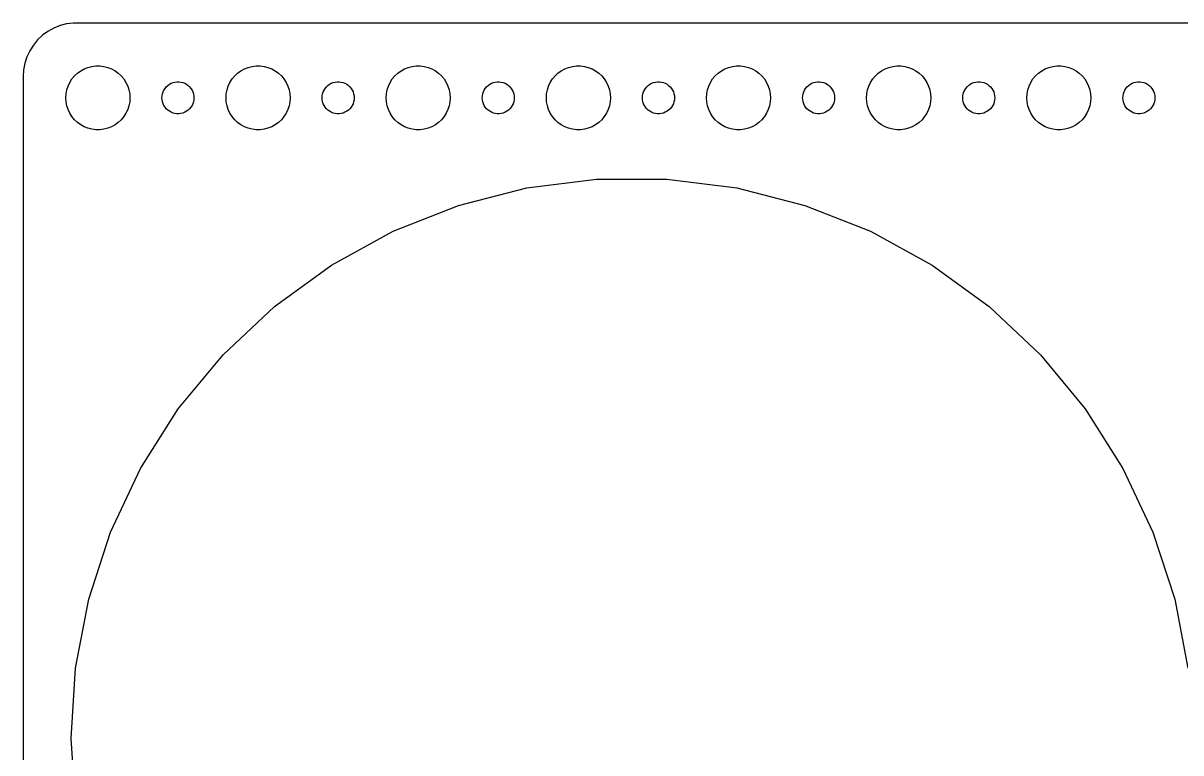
# Model space of a CAD drawing. Header units: metres. Extents: x -277 to 277, y -67 to 67.
# Drawn here: x -277 to -168.6, y -1.3 to 67 of the extents above; entities that cross this region are included whole.
import ezdxf

# ---------------------------------------------------------------- set-up
doc = ezdxf.new("R2010")
doc.units = ezdxf.units.M

msp = doc.modelspace()

# ---------------------------------------------------------------- linework, layer by layer
for p, q in [((-274.679, 66.2216), (-275.187, 65.8526)), ((-274.129, 66.5241), (-274.679, 66.2216)), ((-273.545, 66.7553), (-274.129, 66.5241)), ((-272.937, 66.9114), (-273.545, 66.7553)), ((-272.314, 66.9901), (-272.937, 66.9114)), ((272.314, 66.9901), (-272.314, 66.9901)), ((-275.645, 65.4227), (-276.045, 64.9389)), ((-275.187, 65.8526), (-275.645, 65.4227)), ((-276.382, 64.4088), (-276.649, 63.8406)), ((-276.045, 64.9389), (-276.382, 64.4088)), ((-276.843, 63.2434), (-276.961, 62.6267)), ((-276.649, 63.8406), (-276.843, 63.2434)), ((-270.927, 62.8532), (-270.562, 62.9469)), ((-270.562, 62.9469), (-270.188, 62.9941)), ((-270.188, 62.9941), (-269.812, 62.9941)), ((-269.812, 62.9941), (-269.438, 62.9469)), ((-269.438, 62.9469), (-269.073, 62.8532)), ((-255.927, 62.8532), (-255.562, 62.9469)), ((-255.562, 62.9469), (-255.188, 62.9941)), ((-255.188, 62.9941), (-254.812, 62.9941)), ((-254.812, 62.9941), (-254.438, 62.9469)), ((-254.438, 62.9469), (-254.073, 62.8532)), ((-240.927, 62.8532), (-240.562, 62.9469)), ((-240.562, 62.9469), (-240.188, 62.9941)), ((-240.188, 62.9941), (-239.812, 62.9941)), ((-239.812, 62.9941), (-239.438, 62.9469)), ((-239.438, 62.9469), (-239.073, 62.8532)), ((-225.927, 62.8532), (-225.562, 62.9469)), ((-225.562, 62.9469), (-225.188, 62.9941)), ((-225.188, 62.9941), (-224.812, 62.9941)), ((-224.812, 62.9941), (-224.438, 62.9469)), ((-224.438, 62.9469), (-224.073, 62.8532)), ((-210.927, 62.8532), (-210.562, 62.9469)), ((-210.562, 62.9469), (-210.188, 62.9941)), ((-210.188, 62.9941), (-209.812, 62.9941)), ((-209.812, 62.9941), (-209.438, 62.9469)), ((-209.438, 62.9469), (-209.073, 62.8532)), ((-195.927, 62.8532), (-195.562, 62.9469)), ((-195.562, 62.9469), (-195.188, 62.9941)), ((-195.188, 62.9941), (-194.812, 62.9941)), ((-194.812, 62.9941), (-194.438, 62.9469)), ((-194.438, 62.9469), (-194.073, 62.8532)), ((-180.927, 62.8532), (-180.562, 62.9469)), ((-180.562, 62.9469), (-180.188, 62.9941)), ((-180.188, 62.9941), (-179.812, 62.9941)), ((-179.812, 62.9941), (-179.438, 62.9469)), ((-179.438, 62.9469), (-179.073, 62.8532)), ((-276.961, 62.6267), (-277, 62)), ((-277, 62), (-277, -62)), ((-272.427, 61.7634), (-272.187, 62.0536)), ((-272.187, 62.0536), (-271.912, 62.3115)), ((-271.912, 62.3115), (-271.607, 62.533)), ((-271.607, 62.533), (-271.277, 62.7145)), ((-271.277, 62.7145), (-270.927, 62.8532)), ((-269.073, 62.8532), (-268.723, 62.7145)), ((-268.723, 62.7145), (-268.393, 62.533)), ((-268.393, 62.533), (-268.088, 62.3115)), ((-268.088, 62.3115), (-267.813, 62.0536)), ((-267.813, 62.0536), (-267.573, 61.7634)), ((-257.427, 61.7634), (-257.187, 62.0536)), ((-257.187, 62.0536), (-256.912, 62.3115)), ((-256.912, 62.3115), (-256.607, 62.533)), ((-256.607, 62.533), (-256.277, 62.7145)), ((-256.277, 62.7145), (-255.927, 62.8532)), ((-254.073, 62.8532), (-253.723, 62.7145)), ((-253.723, 62.7145), (-253.393, 62.533)), ((-253.393, 62.533), (-253.088, 62.3115)), ((-253.088, 62.3115), (-252.813, 62.0536)), ((-252.813, 62.0536), (-252.573, 61.7634)), ((-242.427, 61.7634), (-242.187, 62.0536)), ((-242.187, 62.0536), (-241.912, 62.3115)), ((-241.912, 62.3115), (-241.607, 62.533)), ((-241.607, 62.533), (-241.277, 62.7145)), ((-241.277, 62.7145), (-240.927, 62.8532)), ((-239.073, 62.8532), (-238.723, 62.7145)), ((-238.723, 62.7145), (-238.393, 62.533)), ((-238.393, 62.533), (-238.088, 62.3115)), ((-238.088, 62.3115), (-237.813, 62.0536)), ((-237.813, 62.0536), (-237.573, 61.7634)), ((-227.427, 61.7634), (-227.187, 62.0536)), ((-227.187, 62.0536), (-226.912, 62.3115)), ((-226.912, 62.3115), (-226.607, 62.533)), ((-226.607, 62.533), (-226.277, 62.7145)), ((-226.277, 62.7145), (-225.927, 62.8532)), ((-224.073, 62.8532), (-223.723, 62.7145)), ((-223.723, 62.7145), (-223.393, 62.533)), ((-223.393, 62.533), (-223.088, 62.3115)), ((-223.088, 62.3115), (-222.813, 62.0536)), ((-222.813, 62.0536), (-222.573, 61.7634)), ((-212.427, 61.7634), (-212.187, 62.0536)), ((-212.187, 62.0536), (-211.912, 62.3115)), ((-211.912, 62.3115), (-211.607, 62.533)), ((-211.607, 62.533), (-211.277, 62.7145)), ((-211.277, 62.7145), (-210.927, 62.8532)), ((-209.073, 62.8532), (-208.723, 62.7145)), ((-208.723, 62.7145), (-208.393, 62.533)), ((-208.393, 62.533), (-208.088, 62.3115)), ((-208.088, 62.3115), (-207.813, 62.0536)), ((-207.813, 62.0536), (-207.573, 61.7634)), ((-197.427, 61.7634), (-197.187, 62.0536)), ((-197.187, 62.0536), (-196.912, 62.3115)), ((-196.912, 62.3115), (-196.607, 62.533)), ((-196.607, 62.533), (-196.277, 62.7145)), ((-196.277, 62.7145), (-195.927, 62.8532)), ((-194.073, 62.8532), (-193.723, 62.7145)), ((-193.723, 62.7145), (-193.393, 62.533)), ((-193.393, 62.533), (-193.088, 62.3115)), ((-193.088, 62.3115), (-192.813, 62.0536)), ((-192.813, 62.0536), (-192.573, 61.7634)), ((-182.427, 61.7634), (-182.187, 62.0536)), ((-182.187, 62.0536), (-181.912, 62.3115)), ((-181.912, 62.3115), (-181.607, 62.533)), ((-181.607, 62.533), (-181.277, 62.7145)), ((-181.277, 62.7145), (-180.927, 62.8532)), ((-179.073, 62.8532), (-178.723, 62.7145)), ((-178.723, 62.7145), (-178.393, 62.533)), ((-178.393, 62.533), (-178.088, 62.3115)), ((-178.088, 62.3115), (-177.813, 62.0536)), ((-177.813, 62.0536), (-177.573, 61.7634)), ((-272.976, 60.376), (-272.906, 60.7461)), ((-272.906, 60.7461), (-272.789, 61.1044)), ((-272.789, 61.1044), (-272.629, 61.4453)), ((-272.629, 61.4453), (-272.427, 61.7634)), ((-267.573, 61.7634), (-267.371, 61.4453)), ((-267.371, 61.4453), (-267.211, 61.1044)), ((-267.211, 61.1044), (-267.094, 60.7461)), ((-267.094, 60.7461), (-267.024, 60.376)), ((-263.895, 60.5522), (-263.814, 60.7226)), ((-263.814, 60.7226), (-263.714, 60.8817)), ((-263.714, 60.8817), (-263.593, 61.0268)), ((-263.593, 61.0268), (-263.456, 61.1558)), ((-263.456, 61.1558), (-263.304, 61.2665)), ((-263.304, 61.2665), (-263.139, 61.3572)), ((-263.139, 61.3572), (-262.964, 61.4266)), ((-262.964, 61.4266), (-262.781, 61.4734)), ((-262.781, 61.4734), (-262.594, 61.497)), ((-262.594, 61.497), (-262.406, 61.497)), ((-262.406, 61.497), (-262.219, 61.4734)), ((-262.219, 61.4734), (-262.036, 61.4266)), ((-262.036, 61.4266), (-261.861, 61.3572)), ((-261.861, 61.3572), (-261.696, 61.2665)), ((-261.696, 61.2665), (-261.544, 61.1558)), ((-261.544, 61.1558), (-261.407, 61.0268)), ((-261.407, 61.0268), (-261.286, 60.8817)), ((-261.286, 60.8817), (-261.186, 60.7226)), ((-261.186, 60.7226), (-261.105, 60.5522)), ((-257.976, 60.376), (-257.906, 60.7461)), ((-257.906, 60.7461), (-257.789, 61.1044)), ((-257.789, 61.1044), (-257.629, 61.4453)), ((-257.629, 61.4453), (-257.427, 61.7634)), ((-252.573, 61.7634), (-252.371, 61.4453)), ((-252.371, 61.4453), (-252.211, 61.1044)), ((-252.211, 61.1044), (-252.094, 60.7461)), ((-252.094, 60.7461), (-252.024, 60.376)), ((-248.895, 60.5522), (-248.814, 60.7226)), ((-248.814, 60.7226), (-248.714, 60.8817)), ((-248.714, 60.8817), (-248.593, 61.0268)), ((-248.593, 61.0268), (-248.456, 61.1558)), ((-248.456, 61.1558), (-248.304, 61.2665)), ((-248.304, 61.2665), (-248.139, 61.3572)), ((-248.139, 61.3572), (-247.964, 61.4266)), ((-247.964, 61.4266), (-247.781, 61.4734)), ((-247.781, 61.4734), (-247.594, 61.497)), ((-247.594, 61.497), (-247.406, 61.497)), ((-247.406, 61.497), (-247.219, 61.4734)), ((-247.219, 61.4734), (-247.036, 61.4266)), ((-247.036, 61.4266), (-246.861, 61.3572)), ((-246.861, 61.3572), (-246.696, 61.2665)), ((-246.696, 61.2665), (-246.544, 61.1558)), ((-246.544, 61.1558), (-246.407, 61.0268)), ((-246.407, 61.0268), (-246.286, 60.8817)), ((-246.286, 60.8817), (-246.186, 60.7226)), ((-246.186, 60.7226), (-246.105, 60.5522)), ((-242.976, 60.376), (-242.906, 60.7461)), ((-242.906, 60.7461), (-242.789, 61.1044)), ((-242.789, 61.1044), (-242.629, 61.4453)), ((-242.629, 61.4453), (-242.427, 61.7634)), ((-237.573, 61.7634), (-237.371, 61.4453)), ((-237.371, 61.4453), (-237.211, 61.1044)), ((-237.211, 61.1044), (-237.094, 60.7461)), ((-237.094, 60.7461), (-237.024, 60.376)), ((-233.895, 60.5522), (-233.814, 60.7226)), ((-233.814, 60.7226), (-233.714, 60.8817)), ((-233.714, 60.8817), (-233.593, 61.0268)), ((-233.593, 61.0268), (-233.456, 61.1558)), ((-233.456, 61.1558), (-233.304, 61.2665)), ((-233.304, 61.2665), (-233.139, 61.3572)), ((-233.139, 61.3572), (-232.964, 61.4266)), ((-232.964, 61.4266), (-232.781, 61.4734)), ((-232.781, 61.4734), (-232.594, 61.497)), ((-232.594, 61.497), (-232.406, 61.497)), ((-232.406, 61.497), (-232.219, 61.4734)), ((-232.219, 61.4734), (-232.036, 61.4266)), ((-232.036, 61.4266), (-231.861, 61.3572)), ((-231.861, 61.3572), (-231.696, 61.2665)), ((-231.696, 61.2665), (-231.544, 61.1558)), ((-231.544, 61.1558), (-231.407, 61.0268)), ((-231.407, 61.0268), (-231.286, 60.8817)), ((-231.286, 60.8817), (-231.186, 60.7226)), ((-231.186, 60.7226), (-231.105, 60.5522)), ((-227.976, 60.376), (-227.906, 60.7461)), ((-227.906, 60.7461), (-227.789, 61.1044)), ((-227.789, 61.1044), (-227.629, 61.4453)), ((-227.629, 61.4453), (-227.427, 61.7634)), ((-222.573, 61.7634), (-222.371, 61.4453)), ((-222.371, 61.4453), (-222.211, 61.1044)), ((-222.211, 61.1044), (-222.094, 60.7461)), ((-222.094, 60.7461), (-222.024, 60.376)), ((-218.895, 60.5522), (-218.814, 60.7226)), ((-218.814, 60.7226), (-218.714, 60.8817)), ((-218.714, 60.8817), (-218.593, 61.0268)), ((-218.593, 61.0268), (-218.456, 61.1558)), ((-218.456, 61.1558), (-218.304, 61.2665)), ((-218.304, 61.2665), (-218.139, 61.3572)), ((-218.139, 61.3572), (-217.964, 61.4266)), ((-217.964, 61.4266), (-217.781, 61.4734)), ((-217.781, 61.4734), (-217.594, 61.497)), ((-217.594, 61.497), (-217.406, 61.497)), ((-217.406, 61.497), (-217.219, 61.4734)), ((-217.219, 61.4734), (-217.036, 61.4266)), ((-217.036, 61.4266), (-216.861, 61.3572)), ((-216.861, 61.3572), (-216.696, 61.2665)), ((-216.696, 61.2665), (-216.544, 61.1558)), ((-216.544, 61.1558), (-216.407, 61.0268)), ((-216.407, 61.0268), (-216.286, 60.8817)), ((-216.286, 60.8817), (-216.186, 60.7226)), ((-216.186, 60.7226), (-216.105, 60.5522)), ((-212.976, 60.376), (-212.906, 60.7461)), ((-212.906, 60.7461), (-212.789, 61.1044)), ((-212.789, 61.1044), (-212.629, 61.4453)), ((-212.629, 61.4453), (-212.427, 61.7634)), ((-207.573, 61.7634), (-207.371, 61.4453)), ((-207.371, 61.4453), (-207.211, 61.1044)), ((-207.211, 61.1044), (-207.094, 60.7461)), ((-207.094, 60.7461), (-207.024, 60.376)), ((-203.895, 60.5522), (-203.814, 60.7226)), ((-203.814, 60.7226), (-203.714, 60.8817)), ((-203.714, 60.8817), (-203.593, 61.0268)), ((-203.593, 61.0268), (-203.456, 61.1558)), ((-203.456, 61.1558), (-203.304, 61.2665)), ((-203.304, 61.2665), (-203.139, 61.3572)), ((-203.139, 61.3572), (-202.964, 61.4266)), ((-202.964, 61.4266), (-202.781, 61.4734)), ((-202.781, 61.4734), (-202.594, 61.497)), ((-202.594, 61.497), (-202.406, 61.497)), ((-202.406, 61.497), (-202.219, 61.4734)), ((-202.219, 61.4734), (-202.036, 61.4266)), ((-202.036, 61.4266), (-201.861, 61.3572)), ((-201.861, 61.3572), (-201.696, 61.2665)), ((-201.696, 61.2665), (-201.544, 61.1558)), ((-201.544, 61.1558), (-201.407, 61.0268)), ((-201.407, 61.0268), (-201.286, 60.8817)), ((-201.286, 60.8817), (-201.186, 60.7226)), ((-201.186, 60.7226), (-201.105, 60.5522)), ((-197.976, 60.376), (-197.906, 60.7461)), ((-197.906, 60.7461), (-197.789, 61.1044)), ((-197.789, 61.1044), (-197.629, 61.4453)), ((-197.629, 61.4453), (-197.427, 61.7634)), ((-192.573, 61.7634), (-192.371, 61.4453)), ((-192.371, 61.4453), (-192.211, 61.1044)), ((-192.211, 61.1044), (-192.094, 60.7461)), ((-192.094, 60.7461), (-192.024, 60.376)), ((-188.895, 60.5522), (-188.814, 60.7226)), ((-188.814, 60.7226), (-188.714, 60.8817)), ((-188.714, 60.8817), (-188.593, 61.0268)), ((-188.593, 61.0268), (-188.456, 61.1558)), ((-188.456, 61.1558), (-188.304, 61.2665)), ((-188.304, 61.2665), (-188.139, 61.3572)), ((-188.139, 61.3572), (-187.964, 61.4266)), ((-187.964, 61.4266), (-187.781, 61.4734)), ((-187.781, 61.4734), (-187.594, 61.497)), ((-187.594, 61.497), (-187.406, 61.497)), ((-187.406, 61.497), (-187.219, 61.4734)), ((-187.219, 61.4734), (-187.036, 61.4266)), ((-187.036, 61.4266), (-186.861, 61.3572)), ((-186.861, 61.3572), (-186.696, 61.2665)), ((-186.696, 61.2665), (-186.544, 61.1558)), ((-186.544, 61.1558), (-186.407, 61.0268)), ((-186.407, 61.0268), (-186.286, 60.8817)), ((-186.286, 60.8817), (-186.186, 60.7226)), ((-186.186, 60.7226), (-186.105, 60.5522)), ((-182.976, 60.376), (-182.906, 60.7461)), ((-182.906, 60.7461), (-182.789, 61.1044)), ((-182.789, 61.1044), (-182.629, 61.4453)), ((-182.629, 61.4453), (-182.427, 61.7634)), ((-177.573, 61.7634), (-177.371, 61.4453)), ((-177.371, 61.4453), (-177.211, 61.1044)), ((-177.211, 61.1044), (-177.094, 60.7461)), ((-177.094, 60.7461), (-177.024, 60.376)), ((-173.895, 60.5522), (-173.814, 60.7226)), ((-173.814, 60.7226), (-173.714, 60.8817)), ((-173.714, 60.8817), (-173.593, 61.0268)), ((-173.593, 61.0268), (-173.456, 61.1558)), ((-173.456, 61.1558), (-173.304, 61.2665)), ((-173.304, 61.2665), (-173.139, 61.3572)), ((-173.139, 61.3572), (-172.964, 61.4266)), ((-172.964, 61.4266), (-172.781, 61.4734)), ((-172.781, 61.4734), (-172.594, 61.497)), ((-172.594, 61.497), (-172.406, 61.497)), ((-172.406, 61.497), (-172.219, 61.4734)), ((-172.219, 61.4734), (-172.036, 61.4266)), ((-172.036, 61.4266), (-171.861, 61.3572)), ((-171.861, 61.3572), (-171.696, 61.2665)), ((-171.696, 61.2665), (-171.544, 61.1558)), ((-171.544, 61.1558), (-171.407, 61.0268)), ((-171.407, 61.0268), (-171.286, 60.8817)), ((-171.286, 60.8817), (-171.186, 60.7226)), ((-171.186, 60.7226), (-171.105, 60.5522)), ((-273, 60), (-272.976, 60.376)), ((-272.976, 59.624), (-273, 60)), ((-267.024, 60.376), (-267, 60)), ((-267, 60), (-267.024, 59.624)), ((-264, 60), (-263.988, 60.188)), ((-263.988, 59.812), (-264, 60)), ((-263.988, 60.188), (-263.953, 60.373)), ((-263.953, 59.627), (-263.988, 59.812)), ((-263.953, 60.373), (-263.895, 60.5522)), ((-261.105, 60.5522), (-261.047, 60.373)), ((-261.047, 60.373), (-261.012, 60.188)), ((-261.012, 59.812), (-261.047, 59.627)), ((-261.012, 60.188), (-261, 60)), ((-261, 60), (-261.012, 59.812)), ((-258, 60), (-257.976, 60.376)), ((-257.976, 59.624), (-258, 60)), ((-252.024, 60.376), (-252, 60)), ((-252, 60), (-252.024, 59.624)), ((-249, 60), (-248.988, 60.188)), ((-248.988, 59.812), (-249, 60)), ((-248.988, 60.188), (-248.953, 60.373)), ((-248.953, 59.627), (-248.988, 59.812)), ((-248.953, 60.373), (-248.895, 60.5522)), ((-246.105, 60.5522), (-246.047, 60.373)), ((-246.047, 60.373), (-246.012, 60.188)), ((-246.012, 59.812), (-246.047, 59.627)), ((-246.012, 60.188), (-246, 60)), ((-246, 60), (-246.012, 59.812)), ((-243, 60), (-242.976, 60.376)), ((-242.976, 59.624), (-243, 60)), ((-237.024, 60.376), (-237, 60)), ((-237, 60), (-237.024, 59.624)), ((-234, 60), (-233.988, 60.188)), ((-233.988, 59.812), (-234, 60)), ((-233.988, 60.188), (-233.953, 60.373)), ((-233.953, 59.627), (-233.988, 59.812)), ((-233.953, 60.373), (-233.895, 60.5522)), ((-231.105, 60.5522), (-231.047, 60.373)), ((-231.047, 60.373), (-231.012, 60.188)), ((-231.012, 59.812), (-231.047, 59.627)), ((-231.012, 60.188), (-231, 60)), ((-231, 60), (-231.012, 59.812)), ((-228, 60), (-227.976, 60.376)), ((-227.976, 59.624), (-228, 60)), ((-222.024, 60.376), (-222, 60)), ((-222, 60), (-222.024, 59.624)), ((-219, 60), (-218.988, 60.188)), ((-218.988, 59.812), (-219, 60)), ((-218.988, 60.188), (-218.953, 60.373)), ((-218.953, 59.627), (-218.988, 59.812)), ((-218.953, 60.373), (-218.895, 60.5522)), ((-216.105, 60.5522), (-216.047, 60.373)), ((-216.047, 60.373), (-216.012, 60.188)), ((-216.012, 59.812), (-216.047, 59.627)), ((-216.012, 60.188), (-216, 60)), ((-216, 60), (-216.012, 59.812)), ((-213, 60), (-212.976, 60.376)), ((-212.976, 59.624), (-213, 60)), ((-207.024, 60.376), (-207, 60)), ((-207, 60), (-207.024, 59.624)), ((-204, 60), (-203.988, 60.188)), ((-203.988, 59.812), (-204, 60)), ((-203.988, 60.188), (-203.953, 60.373)), ((-203.953, 59.627), (-203.988, 59.812)), ((-203.953, 60.373), (-203.895, 60.5522)), ((-201.105, 60.5522), (-201.047, 60.373)), ((-201.047, 60.373), (-201.012, 60.188)), ((-201.012, 59.812), (-201.047, 59.627)), ((-201.012, 60.188), (-201, 60)), ((-201, 60), (-201.012, 59.812)), ((-198, 60), (-197.976, 60.376)), ((-197.976, 59.624), (-198, 60)), ((-192.024, 60.376), (-192, 60)), ((-192, 60), (-192.024, 59.624)), ((-189, 60), (-188.988, 60.188)), ((-188.988, 59.812), (-189, 60)), ((-188.988, 60.188), (-188.953, 60.373)), ((-188.953, 59.627), (-188.988, 59.812)), ((-188.953, 60.373), (-188.895, 60.5522)), ((-186.105, 60.5522), (-186.047, 60.373)), ((-186.047, 60.373), (-186.012, 60.188)), ((-186.012, 59.812), (-186.047, 59.627)), ((-186.012, 60.188), (-186, 60)), ((-186, 60), (-186.012, 59.812)), ((-183, 60), (-182.976, 60.376)), ((-182.976, 59.624), (-183, 60)), ((-177.024, 60.376), (-177, 60)), ((-177, 60), (-177.024, 59.624)), ((-174, 60), (-173.988, 60.188)), ((-173.988, 59.812), (-174, 60)), ((-173.988, 60.188), (-173.953, 60.373)), ((-173.953, 59.627), (-173.988, 59.812)), ((-173.953, 60.373), (-173.895, 60.5522)), ((-171.105, 60.5522), (-171.047, 60.373)), ((-171.047, 60.373), (-171.012, 60.188)), ((-171.012, 59.812), (-171.047, 59.627)), ((-171.012, 60.188), (-171, 60)), ((-171, 60), (-171.012, 59.812)), ((-272.906, 59.2539), (-272.976, 59.624)), ((-272.789, 58.8956), (-272.906, 59.2539)), ((-272.629, 58.5547), (-272.789, 58.8956)), ((-272.427, 58.2366), (-272.629, 58.5547)), ((-267.371, 58.5547), (-267.573, 58.2366)), ((-267.211, 58.8956), (-267.371, 58.5547)), ((-267.094, 59.2539), (-267.211, 58.8956)), ((-267.024, 59.624), (-267.094, 59.2539)), ((-263.895, 59.4478), (-263.953, 59.627)), ((-263.814, 59.2774), (-263.895, 59.4478)), ((-263.714, 59.1183), (-263.814, 59.2774)), ((-263.593, 58.9732), (-263.714, 59.1183)), ((-263.456, 58.8442), (-263.593, 58.9732)), ((-263.304, 58.7335), (-263.456, 58.8442)), ((-263.139, 58.6428), (-263.304, 58.7335)), ((-262.964, 58.5734), (-263.139, 58.6428)), ((-262.781, 58.5266), (-262.964, 58.5734)), ((-262.036, 58.5734), (-262.219, 58.5266)), ((-261.861, 58.6428), (-262.036, 58.5734)), ((-261.696, 58.7335), (-261.861, 58.6428)), ((-261.544, 58.8442), (-261.696, 58.7335)), ((-261.407, 58.9732), (-261.544, 58.8442)), ((-261.286, 59.1183), (-261.407, 58.9732)), ((-261.186, 59.2774), (-261.286, 59.1183)), ((-261.105, 59.4478), (-261.186, 59.2774)), ((-261.047, 59.627), (-261.105, 59.4478)), ((-257.906, 59.2539), (-257.976, 59.624)), ((-257.789, 58.8956), (-257.906, 59.2539)), ((-257.629, 58.5547), (-257.789, 58.8956)), ((-257.427, 58.2366), (-257.629, 58.5547)), ((-252.371, 58.5547), (-252.573, 58.2366)), ((-252.211, 58.8956), (-252.371, 58.5547)), ((-252.094, 59.2539), (-252.211, 58.8956)), ((-252.024, 59.624), (-252.094, 59.2539)), ((-248.895, 59.4478), (-248.953, 59.627)), ((-248.814, 59.2774), (-248.895, 59.4478)), ((-248.714, 59.1183), (-248.814, 59.2774)), ((-248.593, 58.9732), (-248.714, 59.1183)), ((-248.456, 58.8442), (-248.593, 58.9732)), ((-248.304, 58.7335), (-248.456, 58.8442)), ((-248.139, 58.6428), (-248.304, 58.7335)), ((-247.964, 58.5734), (-248.139, 58.6428)), ((-247.781, 58.5266), (-247.964, 58.5734)), ((-247.036, 58.5734), (-247.219, 58.5266)), ((-246.861, 58.6428), (-247.036, 58.5734)), ((-246.696, 58.7335), (-246.861, 58.6428)), ((-246.544, 58.8442), (-246.696, 58.7335)), ((-246.407, 58.9732), (-246.544, 58.8442)), ((-246.286, 59.1183), (-246.407, 58.9732)), ((-246.186, 59.2774), (-246.286, 59.1183)), ((-246.105, 59.4478), (-246.186, 59.2774)), ((-246.047, 59.627), (-246.105, 59.4478)), ((-242.906, 59.2539), (-242.976, 59.624)), ((-242.789, 58.8956), (-242.906, 59.2539)), ((-242.629, 58.5547), (-242.789, 58.8956)), ((-242.427, 58.2366), (-242.629, 58.5547)), ((-237.371, 58.5547), (-237.573, 58.2366)), ((-237.211, 58.8956), (-237.371, 58.5547)), ((-237.094, 59.2539), (-237.211, 58.8956)), ((-237.024, 59.624), (-237.094, 59.2539)), ((-233.895, 59.4478), (-233.953, 59.627)), ((-233.814, 59.2774), (-233.895, 59.4478)), ((-233.714, 59.1183), (-233.814, 59.2774)), ((-233.593, 58.9732), (-233.714, 59.1183)), ((-233.456, 58.8442), (-233.593, 58.9732)), ((-233.304, 58.7335), (-233.456, 58.8442)), ((-233.139, 58.6428), (-233.304, 58.7335)), ((-232.964, 58.5734), (-233.139, 58.6428)), ((-232.781, 58.5266), (-232.964, 58.5734)), ((-232.036, 58.5734), (-232.219, 58.5266)), ((-231.861, 58.6428), (-232.036, 58.5734)), ((-231.696, 58.7335), (-231.861, 58.6428)), ((-231.544, 58.8442), (-231.696, 58.7335)), ((-231.407, 58.9732), (-231.544, 58.8442)), ((-231.286, 59.1183), (-231.407, 58.9732)), ((-231.186, 59.2774), (-231.286, 59.1183)), ((-231.105, 59.4478), (-231.186, 59.2774)), ((-231.047, 59.627), (-231.105, 59.4478)), ((-227.906, 59.2539), (-227.976, 59.624)), ((-227.789, 58.8956), (-227.906, 59.2539)), ((-227.629, 58.5547), (-227.789, 58.8956)), ((-227.427, 58.2366), (-227.629, 58.5547)), ((-222.371, 58.5547), (-222.573, 58.2366)), ((-222.211, 58.8956), (-222.371, 58.5547)), ((-222.094, 59.2539), (-222.211, 58.8956)), ((-222.024, 59.624), (-222.094, 59.2539)), ((-218.895, 59.4478), (-218.953, 59.627)), ((-218.814, 59.2774), (-218.895, 59.4478)), ((-218.714, 59.1183), (-218.814, 59.2774)), ((-218.593, 58.9732), (-218.714, 59.1183)), ((-218.456, 58.8442), (-218.593, 58.9732)), ((-218.304, 58.7335), (-218.456, 58.8442)), ((-218.139, 58.6428), (-218.304, 58.7335)), ((-217.964, 58.5734), (-218.139, 58.6428)), ((-217.781, 58.5266), (-217.964, 58.5734)), ((-217.036, 58.5734), (-217.219, 58.5266)), ((-216.861, 58.6428), (-217.036, 58.5734)), ((-216.696, 58.7335), (-216.861, 58.6428)), ((-216.544, 58.8442), (-216.696, 58.7335)), ((-216.407, 58.9732), (-216.544, 58.8442)), ((-216.286, 59.1183), (-216.407, 58.9732)), ((-216.186, 59.2774), (-216.286, 59.1183)), ((-216.105, 59.4478), (-216.186, 59.2774)), ((-216.047, 59.627), (-216.105, 59.4478)), ((-212.906, 59.2539), (-212.976, 59.624)), ((-212.789, 58.8956), (-212.906, 59.2539)), ((-212.629, 58.5547), (-212.789, 58.8956)), ((-212.427, 58.2366), (-212.629, 58.5547)), ((-207.371, 58.5547), (-207.573, 58.2366)), ((-207.211, 58.8956), (-207.371, 58.5547)), ((-207.094, 59.2539), (-207.211, 58.8956)), ((-207.024, 59.624), (-207.094, 59.2539)), ((-203.895, 59.4478), (-203.953, 59.627)), ((-203.814, 59.2774), (-203.895, 59.4478)), ((-203.714, 59.1183), (-203.814, 59.2774)), ((-203.593, 58.9732), (-203.714, 59.1183)), ((-203.456, 58.8442), (-203.593, 58.9732)), ((-203.304, 58.7335), (-203.456, 58.8442)), ((-203.139, 58.6428), (-203.304, 58.7335)), ((-202.964, 58.5734), (-203.139, 58.6428)), ((-202.781, 58.5266), (-202.964, 58.5734)), ((-202.036, 58.5734), (-202.219, 58.5266)), ((-201.861, 58.6428), (-202.036, 58.5734)), ((-201.696, 58.7335), (-201.861, 58.6428)), ((-201.544, 58.8442), (-201.696, 58.7335)), ((-201.407, 58.9732), (-201.544, 58.8442)), ((-201.286, 59.1183), (-201.407, 58.9732)), ((-201.186, 59.2774), (-201.286, 59.1183)), ((-201.105, 59.4478), (-201.186, 59.2774)), ((-201.047, 59.627), (-201.105, 59.4478)), ((-197.906, 59.2539), (-197.976, 59.624)), ((-197.789, 58.8956), (-197.906, 59.2539)), ((-197.629, 58.5547), (-197.789, 58.8956)), ((-197.427, 58.2366), (-197.629, 58.5547)), ((-192.371, 58.5547), (-192.573, 58.2366)), ((-192.211, 58.8956), (-192.371, 58.5547)), ((-192.094, 59.2539), (-192.211, 58.8956)), ((-192.024, 59.624), (-192.094, 59.2539)), ((-188.895, 59.4478), (-188.953, 59.627)), ((-188.814, 59.2774), (-188.895, 59.4478)), ((-188.714, 59.1183), (-188.814, 59.2774)), ((-188.593, 58.9732), (-188.714, 59.1183)), ((-188.456, 58.8442), (-188.593, 58.9732)), ((-188.304, 58.7335), (-188.456, 58.8442)), ((-188.139, 58.6428), (-188.304, 58.7335)), ((-187.964, 58.5734), (-188.139, 58.6428)), ((-187.781, 58.5266), (-187.964, 58.5734)), ((-187.036, 58.5734), (-187.219, 58.5266)), ((-186.861, 58.6428), (-187.036, 58.5734)), ((-186.696, 58.7335), (-186.861, 58.6428)), ((-186.544, 58.8442), (-186.696, 58.7335)), ((-186.407, 58.9732), (-186.544, 58.8442)), ((-186.286, 59.1183), (-186.407, 58.9732)), ((-186.186, 59.2774), (-186.286, 59.1183)), ((-186.105, 59.4478), (-186.186, 59.2774)), ((-186.047, 59.627), (-186.105, 59.4478)), ((-182.906, 59.2539), (-182.976, 59.624)), ((-182.789, 58.8956), (-182.906, 59.2539)), ((-182.629, 58.5547), (-182.789, 58.8956)), ((-182.427, 58.2366), (-182.629, 58.5547)), ((-177.371, 58.5547), (-177.573, 58.2366)), ((-177.211, 58.8956), (-177.371, 58.5547)), ((-177.094, 59.2539), (-177.211, 58.8956)), ((-177.024, 59.624), (-177.094, 59.2539)), ((-173.895, 59.4478), (-173.953, 59.627)), ((-173.814, 59.2774), (-173.895, 59.4478)), ((-173.714, 59.1183), (-173.814, 59.2774)), ((-173.593, 58.9732), (-173.714, 59.1183)), ((-173.456, 58.8442), (-173.593, 58.9732)), ((-173.304, 58.7335), (-173.456, 58.8442)), ((-173.139, 58.6428), (-173.304, 58.7335)), ((-172.964, 58.5734), (-173.139, 58.6428)), ((-172.781, 58.5266), (-172.964, 58.5734)), ((-172.036, 58.5734), (-172.219, 58.5266)), ((-171.861, 58.6428), (-172.036, 58.5734)), ((-171.696, 58.7335), (-171.861, 58.6428)), ((-171.544, 58.8442), (-171.696, 58.7335)), ((-171.407, 58.9732), (-171.544, 58.8442)), ((-171.286, 59.1183), (-171.407, 58.9732)), ((-171.186, 59.2774), (-171.286, 59.1183)), ((-171.105, 59.4478), (-171.186, 59.2774)), ((-171.047, 59.627), (-171.105, 59.4478)), ((-272.187, 57.9464), (-272.427, 58.2366)), ((-271.912, 57.6885), (-272.187, 57.9464)), ((-271.607, 57.467), (-271.912, 57.6885)), ((-271.277, 57.2855), (-271.607, 57.467)), ((-268.393, 57.467), (-268.723, 57.2855)), ((-268.088, 57.6885), (-268.393, 57.467)), ((-267.813, 57.9464), (-268.088, 57.6885)), ((-267.573, 58.2366), (-267.813, 57.9464)), ((-262.594, 58.503), (-262.781, 58.5266)), ((-262.406, 58.503), (-262.594, 58.503)), ((-262.219, 58.5266), (-262.406, 58.503)), ((-257.187, 57.9464), (-257.427, 58.2366)), ((-256.912, 57.6885), (-257.187, 57.9464)), ((-256.607, 57.467), (-256.912, 57.6885)), ((-256.277, 57.2855), (-256.607, 57.467)), ((-253.393, 57.467), (-253.723, 57.2855)), ((-253.088, 57.6885), (-253.393, 57.467)), ((-252.813, 57.9464), (-253.088, 57.6885)), ((-252.573, 58.2366), (-252.813, 57.9464)), ((-247.594, 58.503), (-247.781, 58.5266)), ((-247.406, 58.503), (-247.594, 58.503)), ((-247.219, 58.5266), (-247.406, 58.503)), ((-242.187, 57.9464), (-242.427, 58.2366)), ((-241.912, 57.6885), (-242.187, 57.9464)), ((-241.607, 57.467), (-241.912, 57.6885)), ((-241.277, 57.2855), (-241.607, 57.467)), ((-238.393, 57.467), (-238.723, 57.2855)), ((-238.088, 57.6885), (-238.393, 57.467)), ((-237.813, 57.9464), (-238.088, 57.6885)), ((-237.573, 58.2366), (-237.813, 57.9464)), ((-232.594, 58.503), (-232.781, 58.5266)), ((-232.406, 58.503), (-232.594, 58.503)), ((-232.219, 58.5266), (-232.406, 58.503)), ((-227.187, 57.9464), (-227.427, 58.2366)), ((-226.912, 57.6885), (-227.187, 57.9464)), ((-226.607, 57.467), (-226.912, 57.6885)), ((-226.277, 57.2855), (-226.607, 57.467)), ((-223.393, 57.467), (-223.723, 57.2855)), ((-223.088, 57.6885), (-223.393, 57.467)), ((-222.813, 57.9464), (-223.088, 57.6885)), ((-222.573, 58.2366), (-222.813, 57.9464)), ((-217.594, 58.503), (-217.781, 58.5266)), ((-217.406, 58.503), (-217.594, 58.503)), ((-217.219, 58.5266), (-217.406, 58.503)), ((-212.187, 57.9464), (-212.427, 58.2366)), ((-211.912, 57.6885), (-212.187, 57.9464)), ((-211.607, 57.467), (-211.912, 57.6885)), ((-211.277, 57.2855), (-211.607, 57.467)), ((-208.393, 57.467), (-208.723, 57.2855)), ((-208.088, 57.6885), (-208.393, 57.467)), ((-207.813, 57.9464), (-208.088, 57.6885)), ((-207.573, 58.2366), (-207.813, 57.9464)), ((-202.594, 58.503), (-202.781, 58.5266)), ((-202.406, 58.503), (-202.594, 58.503)), ((-202.219, 58.5266), (-202.406, 58.503)), ((-197.187, 57.9464), (-197.427, 58.2366)), ((-196.912, 57.6885), (-197.187, 57.9464)), ((-196.607, 57.467), (-196.912, 57.6885)), ((-196.277, 57.2855), (-196.607, 57.467)), ((-193.393, 57.467), (-193.723, 57.2855)), ((-193.088, 57.6885), (-193.393, 57.467)), ((-192.813, 57.9464), (-193.088, 57.6885)), ((-192.573, 58.2366), (-192.813, 57.9464)), ((-187.594, 58.503), (-187.781, 58.5266)), ((-187.406, 58.503), (-187.594, 58.503)), ((-187.219, 58.5266), (-187.406, 58.503)), ((-182.187, 57.9464), (-182.427, 58.2366)), ((-181.912, 57.6885), (-182.187, 57.9464)), ((-181.607, 57.467), (-181.912, 57.6885)), ((-181.277, 57.2855), (-181.607, 57.467)), ((-178.393, 57.467), (-178.723, 57.2855)), ((-178.088, 57.6885), (-178.393, 57.467)), ((-177.813, 57.9464), (-178.088, 57.6885)), ((-177.573, 58.2366), (-177.813, 57.9464)), ((-172.594, 58.503), (-172.781, 58.5266)), ((-172.406, 58.503), (-172.594, 58.503)), ((-172.219, 58.5266), (-172.406, 58.503)), ((-270.927, 57.1468), (-271.277, 57.2855)), ((-270.562, 57.0531), (-270.927, 57.1468)), ((-270.188, 57.0059), (-270.562, 57.0531)), ((-269.812, 57.0059), (-270.188, 57.0059)), ((-269.438, 57.0531), (-269.812, 57.0059)), ((-269.073, 57.1468), (-269.438, 57.0531)), ((-268.723, 57.2855), (-269.073, 57.1468)), ((-255.927, 57.1468), (-256.277, 57.2855)), ((-255.562, 57.0531), (-255.927, 57.1468)), ((-255.188, 57.0059), (-255.562, 57.0531)), ((-254.812, 57.0059), (-255.188, 57.0059)), ((-254.438, 57.0531), (-254.812, 57.0059)), ((-254.073, 57.1468), (-254.438, 57.0531)), ((-253.723, 57.2855), (-254.073, 57.1468)), ((-240.927, 57.1468), (-241.277, 57.2855)), ((-240.562, 57.0531), (-240.927, 57.1468)), ((-240.188, 57.0059), (-240.562, 57.0531)), ((-239.812, 57.0059), (-240.188, 57.0059)), ((-239.438, 57.0531), (-239.812, 57.0059)), ((-239.073, 57.1468), (-239.438, 57.0531)), ((-238.723, 57.2855), (-239.073, 57.1468)), ((-225.927, 57.1468), (-226.277, 57.2855)), ((-225.562, 57.0531), (-225.927, 57.1468)), ((-225.188, 57.0059), (-225.562, 57.0531)), ((-224.812, 57.0059), (-225.188, 57.0059)), ((-224.438, 57.0531), (-224.812, 57.0059)), ((-224.073, 57.1468), (-224.438, 57.0531)), ((-223.723, 57.2855), (-224.073, 57.1468)), ((-210.927, 57.1468), (-211.277, 57.2855)), ((-210.562, 57.0531), (-210.927, 57.1468)), ((-210.188, 57.0059), (-210.562, 57.0531)), ((-209.812, 57.0059), (-210.188, 57.0059)), ((-209.438, 57.0531), (-209.812, 57.0059)), ((-209.073, 57.1468), (-209.438, 57.0531)), ((-208.723, 57.2855), (-209.073, 57.1468)), ((-195.927, 57.1468), (-196.277, 57.2855)), ((-195.562, 57.0531), (-195.927, 57.1468)), ((-195.188, 57.0059), (-195.562, 57.0531)), ((-194.812, 57.0059), (-195.188, 57.0059)), ((-194.438, 57.0531), (-194.812, 57.0059)), ((-194.073, 57.1468), (-194.438, 57.0531)), ((-193.723, 57.2855), (-194.073, 57.1468)), ((-180.927, 57.1468), (-181.277, 57.2855)), ((-180.562, 57.0531), (-180.927, 57.1468)), ((-180.188, 57.0059), (-180.562, 57.0531)), ((-179.812, 57.0059), (-180.188, 57.0059)), ((-179.438, 57.0531), (-179.812, 57.0059)), ((-179.073, 57.1468), (-179.438, 57.0531)), ((-178.723, 57.2855), (-179.073, 57.1468)), ((-229.838, 51.5701), (-223.297, 52.3964)), ((-223.297, 52.3964), (-216.703, 52.3964)), ((-216.703, 52.3964), (-210.162, 51.5701)), ((-236.223, 49.9305), (-229.838, 51.5701)), ((-210.162, 51.5701), (-203.777, 49.9305)), ((-242.353, 47.5034), (-236.223, 49.9305)), ((-203.777, 49.9305), (-197.647, 47.5034)), ((-248.131, 44.3272), (-242.353, 47.5034)), ((-197.647, 47.5034), (-191.869, 44.3272)), ((-253.465, 40.4519), (-248.131, 44.3272)), ((-191.869, 44.3272), (-186.535, 40.4519)), ((-258.271, 35.9387), (-253.465, 40.4519)), ((-186.535, 40.4519), (-181.729, 35.9387)), ((-262.473, 30.8587), (-258.271, 35.9387)), ((-181.729, 35.9387), (-177.527, 30.8587)), ((-266.006, 25.2921), (-262.473, 30.8587)), ((-177.527, 30.8587), (-173.994, 25.2921)), ((-268.813, 19.3265), (-266.006, 25.2921)), ((-173.994, 25.2921), (-171.187, 19.3265)), ((-270.851, 13.0562), (-268.813, 19.3265)), ((-171.187, 19.3265), (-169.149, 13.0562)), ((-272.086, 6.57999), (-270.851, 13.0562)), ((-169.149, 13.0562), (-167.914, 6.57999)), ((-272.5, 0), (-272.086, 6.57999)), ((-272.086, -6.57999), (-272.5, 0))]:
    msp.add_line(p, q)

doc.saveas('drawing.dxf')
